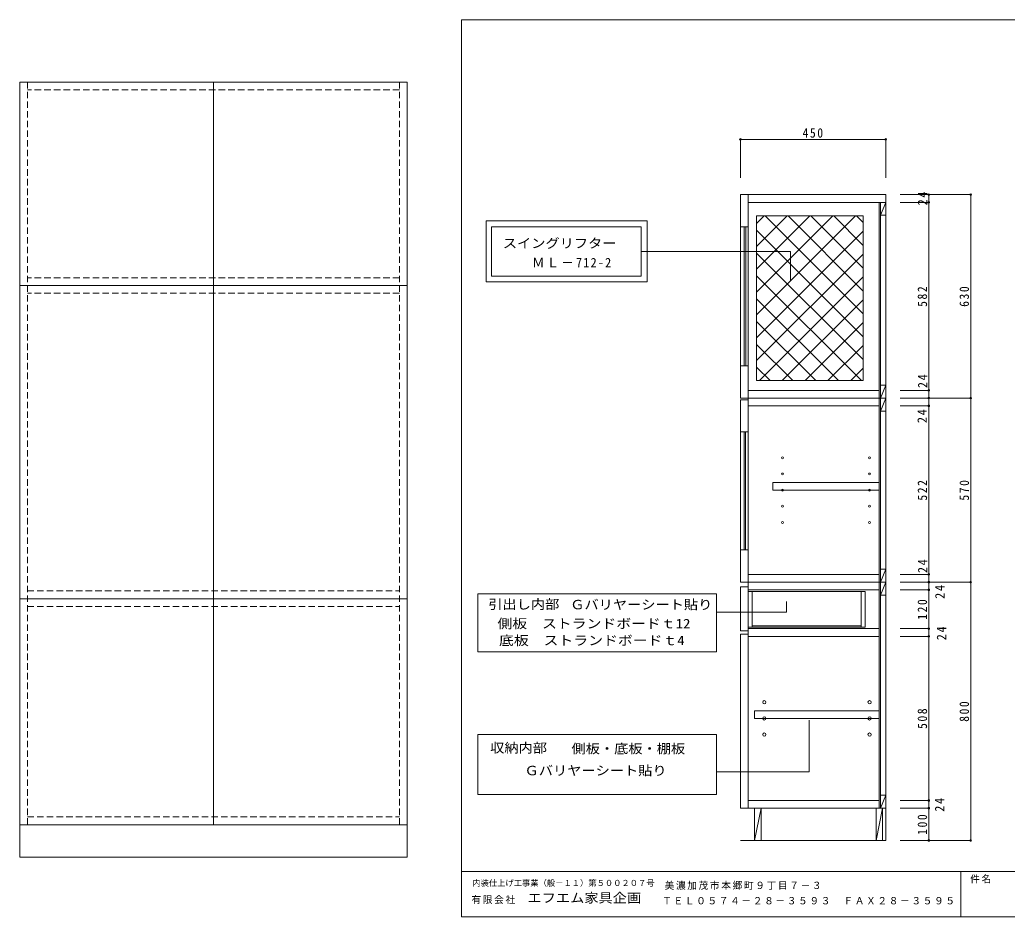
# Model space of a CAD drawing. Units: millimetres at full size, sheet at 1:10. Extents: x -3368 to 1938, y -1466 to 1313.
# Drawn here: x -3368 to -309, y -1466 to 1313 of the extents above; entities that cross this region are included whole.
import ezdxf
from ezdxf.enums import TextEntityAlignment as Align

# ---------------------------------------------------------------- set-up
doc = ezdxf.new("R2010")
doc.units = ezdxf.units.MM
doc.header["$LTSCALE"] = 10
doc.header["$PDMODE"] = 32
doc.header["$PDSIZE"] = 5
doc.linetypes.add('DASHED2', pattern=[3, 2, -1])
doc.layers.add('1-A', color=7, linetype='Continuous', lineweight=9)
doc.layers.add('2-0', color=7, linetype='Continuous', lineweight=9)
doc.styles.add('ＤＨＰ平成明朝体W7', font='')
doc.styles.add('ＭＳ ゴシック', font='')
doc.styles.add('ＭＳ Ｐゴシック', font='')
doc.styles.get('ＤＨＰ平成明朝体W7').set_extended_font_data('ＤＨＰ平成明朝体W7')
doc.styles.get('ＭＳ ゴシック').set_extended_font_data('MS Gothic')
doc.styles.get('ＭＳ Ｐゴシック').set_extended_font_data('MS PGothic')

msp = doc.modelspace()

# ---------------------------------------------------------------- linework, layer by layer
at = {"layer": '1-A', "linetype": 'DASHED2'}
for p, q in [((-3344.22, 1120.36), (-3344.22, -1179.64)), ((-2192.22, -1179.64), (-2192.22, 1120.36)), ((-2192.22, 1096.36), (-3344.22, 1096.36)), ((-2192.22, 514.36), (-3344.22, 514.36)), ((-2192.22, 466.36), (-3344.22, 466.36)), ((-3344.22, -455.64), (-2192.22, -455.64)), ((-3344.22, -503.64), (-2192.22, -503.64)), ((-3344.22, -1155.64), (-2192.22, -1155.64))]:
    msp.add_line(p, q, dxfattribs=at)
at = {"layer": '1-A'}
for p, q in [((-2768.22, 1120.36), (-2768.22, -1179.64)), ((-1135.85, 942.68), (-685.85, 942.68)), ((-1135.85, 942.68), (-1135.85, 823.75)), ((-685.85, 942.68), (-685.85, 823.75)), ((-1135.85, 771.62), (-1135.85, 141.62)), ((-1111.85, 771.62), (-1111.85, -428.38)), ((-685.85, 771.62), (-685.85, -1228.38)), ((-422.48, 771.62), (-641.03, 771.62)), ((-552.36, 771.62), (-641.03, 771.62)), ((-552.36, 747.62), (-552.36, 771.62)), ((-422.48, 141.62), (-422.48, 771.62)), ((-1111.85, 747.62), (-685.85, 747.62)), ((-705.85, 747.62), (-705.85, 141.62)), ((-701.85, 707.62), (-685.85, 747.62)), ((-701.85, 747.62), (-701.85, 141.62)), ((-552.36, 747.62), (-641.03, 747.62)), ((-552.36, 165.62), (-552.36, 747.62)), ((-1085.85, 705.62), (-755.85, 705.62)), ((-1085.85, 705.62), (-1085.85, 195.62)), ((-1085.85, 399.08), (-779.3, 705.62)), ((-1085.85, 469.79), (-850.01, 705.62)), ((-1085.85, 540.5), (-920.72, 705.62)), ((-1085.85, 611.21), (-991.43, 705.62)), ((-1085.85, 681.92), (-1062.14, 705.62)), ((-1059.18, 705.62), (-755.85, 402.29)), ((-988.47, 705.62), (-755.85, 473)), ((-917.76, 705.62), (-755.85, 543.71)), ((-847.05, 705.62), (-755.85, 614.42)), ((-776.33, 705.62), (-755.85, 685.14)), ((-755.85, 705.62), (-755.85, 195.62)), ((-701.85, 707.62), (-685.85, 707.62)), ((-1111.85, 671.62), (-1135.85, 671.62)), ((-1123.85, 671.62), (-1123.85, 241.62)), ((-1118.85, 671.62), (-1118.85, 241.62)), ((-1085.85, 661.58), (-755.85, 331.58)), ((-1085.85, 328.37), (-755.85, 658.37)), ((-1085.85, 590.87), (-755.85, 260.87)), ((-1085.85, 257.66), (-755.85, 587.66)), ((-1085.85, 520.16), (-761.31, 195.62)), ((-2168.22, 490.36), (-3368.22, 490.36)), ((-1077.17, 195.62), (-755.85, 516.95)), ((-1085.85, 449.45), (-832.02, 195.62)), ((-1006.46, 195.62), (-755.85, 446.24)), ((-1085.85, 378.74), (-902.73, 195.62)), ((-935.75, 195.62), (-755.85, 375.52)), ((-705.85, 371.62), (-705.85, -428.38)), ((-701.85, 371.62), (-701.85, -428.38)), ((-1085.85, 308.03), (-973.44, 195.62)), ((-865.04, 195.62), (-755.85, 304.81)), ((-1135.85, 241.62), (-1111.85, 241.62)), ((-1085.85, 237.32), (-1044.15, 195.62)), ((-794.33, 195.62), (-755.85, 234.1)), ((-1085.85, 195.62), (-755.85, 195.62)), ((-1111.85, 165.62), (-705.85, 165.62)), ((-701.85, 181.62), (-685.85, 181.62)), ((-701.85, 141.62), (-685.85, 181.62)), ((-552.36, 165.62), (-641.03, 165.62)), ((-552.36, 141.62), (-552.36, 165.62)), ((-1135.85, 141.62), (-685.85, 141.62)), ((-1114.85, 141.62), (-1135.85, 141.62)), ((-1135.85, 136.62), (-1135.85, -428.38)), ((-1135.85, 136.62), (-1111.85, 136.62)), ((-701.85, 101.62), (-685.85, 141.62)), ((-422.48, 141.62), (-641.03, 141.62)), ((-422.48, 141.62), (-641.03, 141.62)), ((-552.36, 141.62), (-641.03, 141.62)), ((-552.36, 141.62), (-641.03, 141.62)), ((-552.36, 141.62), (-552.36, -1228.38)), ((-552.36, 117.62), (-552.36, 141.62)), ((-422.48, -1228.38), (-422.48, 141.62)), ((-422.48, -428.38), (-422.48, 141.62)), ((-1111.85, 117.62), (-705.85, 117.62)), ((-701.85, 101.62), (-685.85, 101.62)), ((-552.36, 117.62), (-641.03, 117.62)), ((-552.36, -404.38), (-552.36, 117.62)), ((-1135.85, 36.62), (-1111.85, 36.62)), ((-1123.85, 36.62), (-1123.85, -328.38)), ((-1119.85, 36.62), (-1119.85, -328.38)), ((-1035.85, -119.38), (-705.85, -119.38)), ((-1035.85, -119.38), (-1035.85, -143.38)), ((-1035.85, -143.38), (-705.85, -143.38)), ((-1135.85, -328.38), (-1111.85, -328.38)), ((-701.85, -388.38), (-685.85, -388.38)), ((-701.85, -428.38), (-685.85, -388.38)), ((-1111.85, -404.38), (-705.85, -404.38)), ((-552.36, -404.38), (-641.03, -404.38)), ((-552.36, -428.38), (-552.36, -404.38)), ((-1135.85, -442.38), (-1135.85, -579.38)), ((-1135.85, -442.38), (-1111.85, -442.38)), ((-1111.85, -428.38), (-685.85, -428.38)), ((-1111.85, -428.38), (-1111.85, -1128.38)), ((-1111.85, -452.38), (-705.85, -452.38)), ((-1111.85, -457.38), (-749.85, -457.38)), ((-1099.85, -457.38), (-1099.85, -567.38)), ((-761.85, -457.38), (-761.85, -567.38)), ((-749.85, -457.38), (-749.85, -567.38)), ((-701.85, -468.38), (-685.85, -428.38)), ((-701.85, -428.38), (-701.85, -1128.38)), ((-422.48, -428.38), (-641.03, -428.38)), ((-552.36, -428.38), (-641.03, -428.38)), ((-552.36, -452.38), (-641.03, -452.38)), ((-552.36, -452.38), (-552.36, -428.38)), ((-552.36, -572.38), (-552.36, -452.38)), ((-422.48, -1228.38), (-422.48, -428.38)), ((-3368.22, -479.64), (-2168.22, -479.64)), ((-993.06, -521.36), (-993.06, -488.21)), ((-701.85, -468.38), (-685.85, -468.38)), ((-1209.93, -521.36), (-993.06, -521.36)), ((-1135.85, -579.38), (-1111.85, -579.38)), ((-1111.85, -567.38), (-749.85, -567.38)), ((-1111.85, -572.38), (-705.85, -572.38)), ((-1099.85, -563.38), (-761.85, -563.38)), ((-552.36, -572.38), (-641.03, -572.38)), ((-552.36, -596.38), (-552.36, -572.38)), ((-1135.85, -589.38), (-1135.85, -1128.38)), ((-1135.85, -589.38), (-1111.85, -589.38)), ((-1111.85, -596.38), (-705.85, -596.38)), ((-552.36, -596.38), (-641.03, -596.38)), ((-552.36, -1104.38), (-552.36, -596.38)), ((-1091.85, -826.38), (-705.85, -826.38)), ((-1091.85, -826.38), (-1091.85, -850.38)), ((-1091.85, -850.38), (-705.85, -850.38)), ((-922.61, -1015.9), (-922.61, -855.66)), ((-1948.98, -899.73), (-1209.93, -899.73)), ((-1948.98, -1086.46), (-1948.98, -899.73)), ((-1209.93, -899.73), (-1209.93, -1086.46)), ((-1209.93, -1015.9), (-922.61, -1015.9)), ((-1948.98, -1086.46), (-1209.93, -1086.46)), ((-701.85, -1088.38), (-685.85, -1088.38)), ((-701.85, -1128.38), (-685.85, -1088.38)), ((-1135.85, -1128.38), (-685.85, -1128.38)), ((-1111.85, -1104.38), (-705.85, -1104.38)), ((-1091.85, -1228.38), (-1071.85, -1128.38)), ((-1091.85, -1128.38), (-1091.85, -1228.38)), ((-1071.85, -1128.38), (-1071.85, -1228.38)), ((-715.85, -1228.38), (-695.85, -1128.38)), ((-715.85, -1128.38), (-715.85, -1228.38)), ((-695.85, -1128.38), (-695.85, -1228.38)), ((-552.36, -1104.38), (-641.03, -1104.38)), ((-552.36, -1128.38), (-641.03, -1128.38)), ((-552.36, -1128.38), (-552.36, -1104.38)), ((-552.36, -1228.38), (-552.36, -1128.38)), ((-3368.22, -1179.64), (-2168.22, -1179.64)), ((-1135.85, -1228.38), (-685.85, -1228.38)), ((-422.48, -1228.38), (-641.03, -1228.38)), ((-422.48, -1228.38), (-641.03, -1228.38)), ((-552.36, -1228.38), (-641.03, -1228.38)), ((1938.47, -1324.21), (-1999.9, -1324.21)), ((-453.42, -1324.21), (-453.42, -1466.1))]:
    msp.add_line(p, q, dxfattribs=at)
for points in [[(-3368.22, -1279.64), (-2168.22, -1279.64), (-2168.22, 1120.36), (-3368.22, 1120.36)], [(-1906.9, 671.9), (-1443.8, 671.9), (-1443.8, 518.87), (-1906.9, 518.87)], [(-1948.98, -464.72), (-1209.93, -464.72), (-1209.93, -644.3), (-1948.98, -644.3)]]:
    msp.add_lwpolyline(points, close=True, dxfattribs=at)
for points in [[(-910.85, 771.62), (-1135.85, 771.62), (-685.85, 771.62)], [(-1441.79, 595.38), (-980.7, 595.38), (-980.7, 504.78)], [(-1135.85, -428.38), (-705.85, -428.38), (-705.85, -1128.38)]]:
    msp.add_lwpolyline(points, dxfattribs=at)
at = {"layer": '1-A', "color": 1}
msp.add_lwpolyline([(-1923.25, 690.48), (-1425.1, 690.48), (-1425.1, 501.31), (-1923.25, 501.31)], close=True, dxfattribs=at)
at = {"layer": '1-A'}
for centre, radius in [((-1005.85, -43.38), 3), ((-735.85, -43.38), 3), ((-1005.85, -93.38), 3), ((-735.85, -93.38), 3), ((-1005.85, -143.38), 3), ((-735.85, -143.38), 3), ((-1005.85, -193.38), 3), ((-735.85, -193.38), 3), ((-1005.85, -243.38), 3), ((-735.85, -243.38), 3), ((-1061.85, -800.38), 5), ((-735.85, -800.38), 5), ((-1061.85, -850.38), 5), ((-735.85, -850.38), 5), ((-1061.85, -900.38), 5), ((-735.85, -900.38), 5)]:
    msp.add_circle(centre, radius, dxfattribs=at)
for p in [(-1135.85, 942.68), (-685.85, 942.68), (-552.36, 771.62), (-422.48, 771.62), (-552.36, 747.62), (-552.36, 165.62), (-552.36, 141.62), (-552.36, 141.62), (-422.48, 141.62), (-422.48, 141.62), (-552.36, 117.62), (-552.36, -404.38), (-552.36, -428.38), (-422.48, -428.38), (-552.36, -452.38), (-552.36, -572.38), (-552.36, -596.38), (-552.36, -1104.38), (-552.36, -1128.38), (-552.36, -1228.38), (-422.48, -1228.38)]:
    msp.add_point(p, dxfattribs=at)
at = {"layer": '2-0'}
for p, q in [((-1999.9, 1313.22), (-1999.9, -1465.08)), ((1938.47, 1313.22), (-1999.9, 1313.22)), ((1938.47, -1465.08), (-1999.9, -1465.08))]:
    msp.add_line(p, q, dxfattribs=at)

# ---------------------------------------------------------------- texts
at = {"layer": '1-A'}
for s, style, width, p in [('スイングリフター', 'ＭＳ ゴシック', 1.1, (-1871.86, 597.68)), ('引出し内部', 'ＭＳ ゴシック', 1.1, (-1916.94, -520.22)), ('Ｇバリヤーシート貼り', 'ＭＳ ゴシック', 1.1, (-1663.03, -521.36)), ('側板\u3000ストランドボードｔ12', 'ＭＳ ゴシック', 1.15, (-1888.57, -580.13)), ('底板\u3000ストランドボードｔ4', 'ＭＳ ゴシック', 1.15, (-1883.63, -632.33)), ('収納内部', 'ＭＳ ゴシック', 1.1, (-1911.08, -965.02)), ('側板・底板・棚板', 'ＭＳ ゴシック', 1.1, (-1659.15, -967.44)), ('Ｇバリヤーシート貼り', 'ＭＳ ゴシック', 1.1, (-1804.49, -1035.27)), ('エフエム家具企画', 'ＭＳ Ｐゴシック', 1.1, (-1795.56, -1429.62))]:
    msp.add_text(s, height=29.33, dxfattribs=dict(at, style=style, width=width)).set_placement(p, align=Align.BOTTOM_LEFT)
at = {"layer": '1-A', "color": 4, "style": 'ＭＳ ゴシック'}
msp.add_text('内装仕上げ工事業（般－１１）第５００２０７号', height=18.33, dxfattribs=at).set_placement((-1966.33, -1374.75), align=Align.BOTTOM_LEFT)
at = {"layer": '1-A', "attachment_point": 7}
for s, insert, char_height, style in [('\\T1.27;\\W0.9;450', (-943.35, 947.68), 29.33, 'ＭＳ ゴシック'), ('\\T1.19;\\W0.95;ＭＬ－712-2', (-1780.97, 546.55), 29.33, 'ＭＳ ゴシック'), ('\\T1.17;件名', (-424.17, -1361.05), 21.99, 'ＤＨＰ平成明朝体W7'), ('\\T1.17;美濃加茂市本郷町９丁目７－３', (-1370.68, -1381.22), 21.99, 'ＭＳ ゴシック'), ('\\T1.17;有限会社', (-1968.99, -1425.19), 21.99, 'ＭＳ Ｐゴシック'), ('\\T1.17;ＴＥＬ０５７４－２８－３５９３\u3000ＦＡＸ２８－３５９５', (-1378.28, -1426.52), 21.99, 'ＭＳ ゴシック')]:
    msp.add_mtext(s, dxfattribs=dict(at, insert=insert, char_height=char_height, style=style))
at = {"layer": '1-A', "char_height": 29.33, "attachment_point": 7, "rotation": 90, "style": 'ＭＳ ゴシック'}
for s, insert in [('\\T1.27;\\W0.95;24', (-557.36, 738.37)), ('\\T1.27;\\W0.9;582', (-557.36, 424.12)), ('\\T1.27;\\W0.9;630', (-427.48, 424.12)), ('\\T1.27;\\W0.95;24', (-556.83, 172.42)), ('\\T1.27;\\W0.95;24', (-558.5, 64.2)), ('\\T1.27;\\W0.9;522', (-557.36, -175.88)), ('\\T1.27;\\W0.9;570', (-427.48, -175.88)), ('\\T1.27;\\W0.95;24', (-556.83, -400.29)), ('\\T1.27;\\W0.95;24', (-503.56, -480.21)), ('\\T1.27;\\W0.9;120', (-557.36, -544.88)), ('\\T1.27;\\W0.95;24', (-498.56, -608.4)), ('\\T1.27;\\W0.9;508', (-557.36, -882.88)), ('\\T1.27;\\W0.9;800', (-427.48, -860.88)), ('\\T1.27;\\W0.95;24', (-504.35, -1139.55)), ('\\T1.27;\\W0.9;100', (-557.36, -1210.88))]:
    msp.add_mtext(s, dxfattribs=dict(at, insert=insert))

doc.saveas('drawing.dxf')
